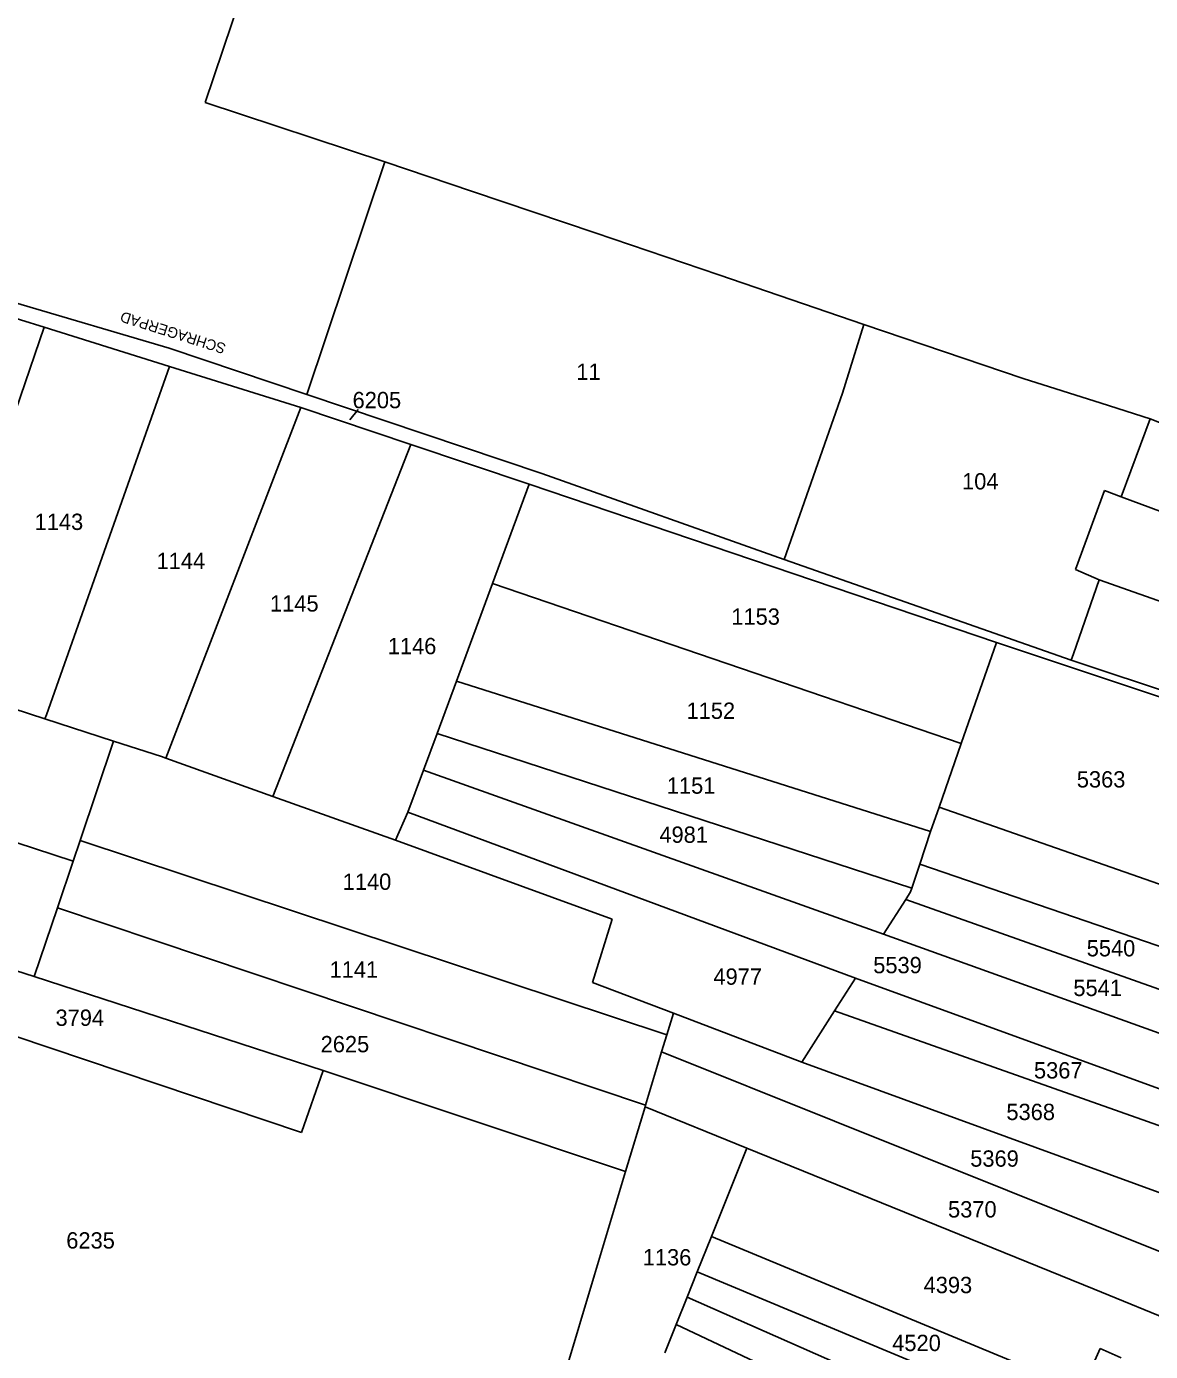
# Model space of a CAD drawing. Extents: x 191922 to 199923, y 328959 to 333350.
# Drawn here: x 196274.9 to 196460.8, y 331607.4 to 331826.5 of the extents above; entities that cross this region are included whole.
import ezdxf

# ---------------------------------------------------------------- set-up
doc = ezdxf.new("R2010")
doc.units = 0
for name, color, linetype in [('bestemmingsplangebied', 7, 'Continuous'), ('bouwvlak', 7, 'Continuous'), ('enkelbestemming', 7, 'Continuous'), ('Level 6', 7, 'Continuous'), ('Maatvoering_symbolen', 7, 'Continuous'), ('recreatiewoning', 7, 'Continuous')]:
    doc.layers.add(name, color=color, linetype=linetype)

msp = doc.modelspace()

# ---------------------------------------------------------------- linework, layer by layer
at = {"layer": 'bestemmingsplangebied'}
for p, q in [((196273.12, 331780.81), (196298.51, 331773.29)), ((196273.12, 331780.81), (196298.51, 331773.29)), ((196298.51, 331773.29), (196321.28, 331765.64)), ((196298.51, 331773.29), (196321.28, 331765.64)), ((196321.28, 331765.64), (196360.14, 331752.58)), ((196321.28, 331765.64), (196360.14, 331752.58)), ((196455.92, 331748.73), (196460.72, 331761.64)), ((196455.92, 331748.73), (196460.72, 331761.64)), ((196460.72, 331761.64), (196489.53, 331749.98)), ((196460.72, 331761.64), (196489.53, 331749.98)), ((196360.14, 331752.58), (196400.22, 331738.38)), ((196360.14, 331752.58), (196400.22, 331738.38)), ((196453.15, 331749.76), (196448.35, 331736.73)), ((196453.15, 331749.76), (196448.35, 331736.73)), ((196455.92, 331748.73), (196453.15, 331749.76)), ((196455.92, 331748.73), (196453.15, 331749.76)), ((196400.22, 331738.38), (196447.68, 331721.71)), ((196400.22, 331738.38), (196447.68, 331721.71)), ((196448.06, 331722.78), (196452.3, 331735.03)), ((196448.06, 331722.78), (196452.3, 331735.03)), ((196448.35, 331736.73), (196452.3, 331735.03)), ((196448.35, 331736.73), (196452.3, 331735.03)), ((196447.68, 331721.71), (196448.06, 331722.78)), ((196447.68, 331721.71), (196448.06, 331722.78))]:
    msp.add_line(p, q, dxfattribs=at)
at = {"layer": 'bouwvlak'}
msp.add_line((196329.77, 331763.18), (196328.38, 331761.47), dxfattribs=at)
at = {"layer": 'Level 6'}
for p, q in [((196313.13, 331839.58), (196304.48, 331813.93)), ((196304.48, 331813.93), (196334.17, 331804.14)), ((196334.17, 331804.14), (196321.28, 331765.64)), ((196334.17, 331804.14), (196348.67, 331799.25)), ((196348.67, 331799.25), (196368.94, 331792.4)), ((196368.94, 331792.4), (196389.4, 331785.45)), ((196277.86, 331776.77), (196234.82, 331790.21)), ((196389.4, 331785.45), (196413.37, 331777.22)), ((196265.49, 331740.76), (196277.86, 331776.77)), ((196298.57, 331770.3), (196277.86, 331776.77)), ((196413.37, 331777.22), (196409.84, 331765.88)), ((196413.37, 331777.22), (196439.7, 331768.31)), ((196278.21, 331712.68), (196298.57, 331770.3)), ((196320.28, 331763.52), (196298.57, 331770.3)), ((196439.7, 331768.31), (196452.6, 331764.24)), ((196409.84, 331765.88), (196400.22, 331738.38)), ((196297.98, 331705.52), (196320.28, 331763.52)), ((196338.47, 331757.41), (196320.28, 331763.52)), ((196452.6, 331764.24), (196460.72, 331761.64)), ((196315.68, 331699.18), (196338.47, 331757.41)), ((196358.04, 331750.85), (196338.47, 331757.41)), ((196351.97, 331734.37), (196358.04, 331750.85)), ((196435.32, 331724.63), (196358.04, 331750.85)), ((196455.92, 331748.73), (196468.21, 331744.18)), ((196452.3, 331735.03), (196525.9, 331708.95)), ((196346, 331718.23), (196351.97, 331734.37)), ((196351.97, 331734.37), (196429.49, 331707.92)), ((196429.49, 331707.92), (196435.32, 331724.63)), ((196501.79, 331702.43), (196435.32, 331724.63)), ((196447.68, 331721.71), (196502.17, 331703.51)), ((196257.42, 331718.69), (196277.98, 331712.03)), ((196342.81, 331709.6), (196346, 331718.23)), ((196346, 331718.23), (196424.42, 331693.39)), ((196277.98, 331712.03), (196278.21, 331712.68)), ((196277.98, 331712.03), (196289.33, 331708.35)), ((196340.56, 331703.54), (196342.81, 331709.6)), ((196342.81, 331709.6), (196421.3, 331684)), ((196283.78, 331691.91), (196289.33, 331708.35)), ((196289.33, 331708.35), (196297.25, 331705.78)), ((196425.82, 331697.41), (196429.49, 331707.92)), ((196297.98, 331705.52), (196297.25, 331705.78)), ((196315.68, 331699.18), (196297.98, 331705.52)), ((196235.97, 331703.77), (196282.62, 331688.48)), ((196337.97, 331696.56), (196340.56, 331703.54)), ((196340.56, 331703.54), (196416.61, 331676.38)), ((196335.94, 331691.93), (196315.68, 331699.18)), ((196335.94, 331691.93), (196337.97, 331696.56)), ((196337.97, 331696.56), (196411.99, 331669.14)), ((196424.42, 331693.39), (196425.82, 331697.41)), ((196425.82, 331697.41), (196464.48, 331683.91)), ((196424.42, 331693.39), (196422.62, 331687.99)), ((196282.62, 331688.48), (196283.78, 331691.91)), ((196283.78, 331691.91), (196380.8, 331659.77)), ((196335.94, 331691.93), (196371.77, 331678.87)), ((196280.03, 331680.77), (196282.62, 331688.48)), ((196422.62, 331687.99), (196421.3, 331684)), ((196481.68, 331667.74), (196422.62, 331687.99)), ((196229.14, 331684.53), (196276.19, 331669.41)), ((196420.3, 331682.16), (196421.11, 331683.43)), ((196421.11, 331683.43), (196421.3, 331684)), ((196276.19, 331669.41), (196280.03, 331680.77)), ((196280.03, 331680.77), (196377.29, 331648.11)), ((196416.61, 331676.38), (196420.3, 331682.16)), ((196478.32, 331661.57), (196420.3, 331682.16)), ((196371.77, 331678.87), (196368.5, 331668.4)), ((196416.61, 331676.38), (196476.76, 331654.79)), ((196323.95, 331653.86), (196276.19, 331669.41)), ((196368.5, 331668.4), (196381.88, 331663.36)), ((196408.54, 331663.74), (196411.99, 331669.14)), ((196411.99, 331669.14), (196471.81, 331647.34)), ((196380.8, 331659.77), (196381.88, 331663.36)), ((196381.88, 331663.36), (196403.1, 331655.22)), ((196403.1, 331655.22), (196408.54, 331663.74)), ((196408.54, 331663.74), (196466, 331643.37)), ((196272.88, 331659.6), (196320.4, 331643.59)), ((196379.94, 331656.92), (196380.8, 331659.77)), ((196377.29, 331648.11), (196379.94, 331656.92)), ((196379.94, 331656.92), (196481.55, 331616.23)), ((196320.4, 331643.59), (196323.95, 331653.86)), ((196323.95, 331653.86), (196373.99, 331637.15)), ((196403.1, 331655.22), (196462.63, 331633.53)), ((196373.99, 331637.15), (196377.21, 331647.86)), ((196377.21, 331647.86), (196377.29, 331648.11)), ((196377.21, 331647.86), (196394.03, 331641.03)), ((196388.17, 331626.41), (196394.03, 331641.03)), ((196394.03, 331641.03), (196451.46, 331617.67)), ((196368.85, 331620.05), (196373.99, 331637.15)), ((196385.84, 331620.59), (196388.17, 331626.41)), ((196388.17, 331626.41), (196449.41, 331601.04)), ((196363.8, 331603.29), (196368.85, 331620.05)), ((196384.14, 331616.35), (196385.84, 331620.59)), ((196385.84, 331620.59), (196440.94, 331597.58)), ((196451.46, 331617.67), (196474.73, 331608.21)), ((196382.34, 331611.84), (196384.14, 331616.35)), ((196384.14, 331616.35), (196443.49, 331590.25)), ((196380.48, 331607.19), (196382.34, 331611.84)), ((196458.51, 331576.03), (196382.34, 331611.84))]:
    msp.add_line(p, q, dxfattribs=at)
at = {"layer": 'recreatiewoning'}
for p, q in [((196452.48, 331607.89), (196449.41, 331601.04)), ((196455.94, 331606.34), (196452.48, 331607.89))]:
    msp.add_line(p, q, dxfattribs=at)

# ---------------------------------------------------------------- texts
at = {"layer": 'enkelbestemming'}
for s, p in [('11', (196365.84, 331768.07)), ('6205', (196328.84, 331763.38)), ('104', (196429.62, 331749.95)), ('1143', (196276.27, 331743.25)), ('1144', (196296.43, 331736.78)), ('1145', (196315.19, 331729.75)), ('1153', (196391.47, 331727.58)), ('1146', (196334.66, 331722.7)), ('1152', (196384.06, 331712.01)), ('1151', (196380.8, 331699.63)), ('5363', (196448.59, 331700.66)), ('4981', (196379.57, 331691.51)), ('1140', (196327.21, 331683.73)), ('5540', (196450.23, 331672.73)), ('1141', (196325.04, 331669.22)), ('5539', (196414.93, 331669.94)), ('4977', (196388.5, 331668.04)), ('5541', (196448.02, 331666.17)), ('3794', (196279.72, 331661.24)), ('2625', (196323.56, 331656.87)), ('5367', (196441.51, 331652.54)), ('5368', (196436.95, 331645.66)), ('5369', (196430.97, 331637.95)), ('5370', (196427.3, 331629.55)), ('6235', (196281.5, 331624.41)), ('1136', (196376.82, 331621.62)), ('4393', (196423.26, 331617.04)), ('4520', (196418.07, 331607.46))]:
    msp.add_text(s, height=2.7, dxfattribs=at).set_placement(p)
at = {"layer": 'Maatvoering_symbolen'}
msp.add_text('SCHRAGERPAD', height=1.75, rotation=162.4716, dxfattribs=at).set_placement((196308.02, 331773.99))

doc.saveas('drawing.dxf')
